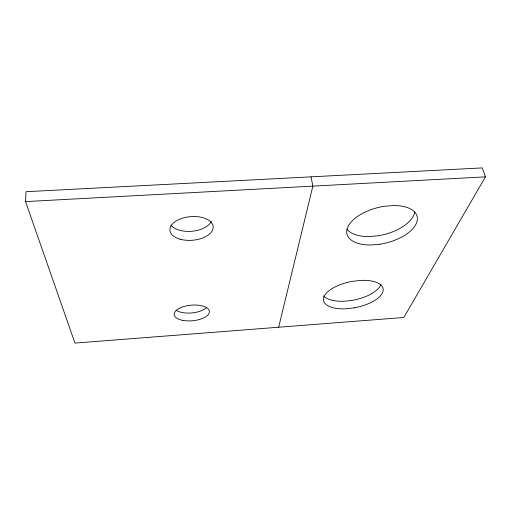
<?xml version="1.0" encoding="UTF-8"?>
<svg xmlns="http://www.w3.org/2000/svg" width="511" height="511" viewBox="0 0 511 511"><rect width="100%" height="100%" fill="white"/><g stroke="black" fill="none" stroke-linecap="round" stroke-linejoin="round"><path stroke-width="0.77" d="M25.55 201.596L26.016 191.708L482.32 167.908L485.45 176.851L403.824 317.484L74.951 343.092L25.55 201.596L485.45 176.851M278.655 327.232L312.866 186.138L311.02 176.844M414.798 212.059A35.911 18.415 -14.4 0 1 377.801 235.839L369.178 236.567A35.911 18.415 -14.4 0 1 346.995 229.286M381.002 284.135A30.2 13.401 -11.5 0 1 352.775 300.27L345.327 301.177A30.2 13.401 -11.5 0 1 323.604 295.914M206.144 308.024A17.559 7.946 -5.2 0 1 176.154 310.234M211.337 221.512A21.545 11.989 -4.7 0 1 191.893 231.259A21.545 11.989 -4.7 0 1 170.853 225.076M354.378 307.82L346.886 308.733A30.385 13.197 -11.4 0 1 323.508 298.29A30.385 13.197 -11.4 0 1 351.99 281.408L360.051 280.43A30.385 13.197 -11.4 0 1 383.052 291.034A30.385 13.197 -11.4 0 1 354.378 307.82M379.852 244.232L371.165 244.98A36.166 18.172 -14.2 0 1 347.314 228.276A36.166 18.172 -14.2 0 1 384.151 206.31L393.598 205.537A36.166 18.172 -14.2 0 1 416.708 222.464A36.166 18.172 -14.2 0 1 379.852 244.232M180.242 239.244A21.711 11.842 -4.8 0 0 213.176 227.459A21.711 11.842 -4.8 0 0 181.169 218.631A21.711 11.842 -4.8 0 0 180.242 239.244M182.689 320.359A17.668 7.825 -5.2 0 0 209.401 311.825A17.668 7.825 -5.2 0 0 183.296 306.715A17.668 7.825 -5.2 0 0 182.689 320.359"/></g></svg>
